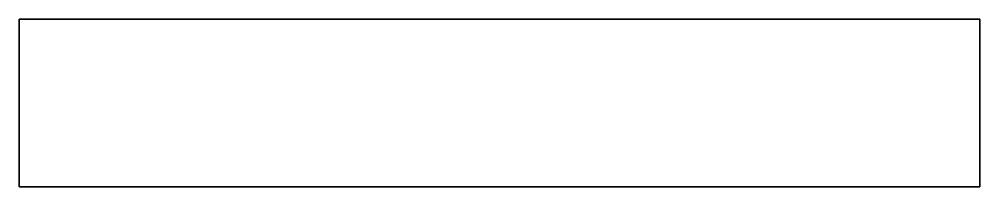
# Model space of a CAD drawing. Extents: x -0.85 to -0.05, y -0.07 to 0.07.
import ezdxf

# ---------------------------------------------------------------- set-up
doc = ezdxf.new("R2010")
doc.units = 0
doc.layers.add('OUTRIGS', color=4, linetype='CONTINUOUS')

msp = doc.modelspace()

# ---------------------------------------------------------------- linework, layer by layer
at = {"layer": 'OUTRIGS'}
for points in [[(-0.05, -0.07, 0.64), (-0.05, 0.07, 0.64), (-0.85, 0.07, 0.64), (-0.85, -0.07, 0.64)], [(-0.85, -0.07, 0.56), (-0.85, 0.07, 0.56), (-0.05, 0.07, 0.56), (-0.05, -0.07, 0.56)], [(-0.05, 0.07, 0.64), (-0.05, 0.07, 0.56), (-0.85, 0.07, 0.56), (-0.85, 0.07, 0.64)], [(-0.85, 0.07, 0.64), (-0.85, 0.07, 0.56), (-0.85, -0.07, 0.56), (-0.85, -0.07, 0.64)], [(-0.85, -0.07, 0.64), (-0.85, -0.07, 0.56), (-0.05, -0.07, 0.56), (-0.05, -0.07, 0.64)]]:
    msp.add_3dface(points, dxfattribs=at)

doc.saveas('drawing.dxf')
